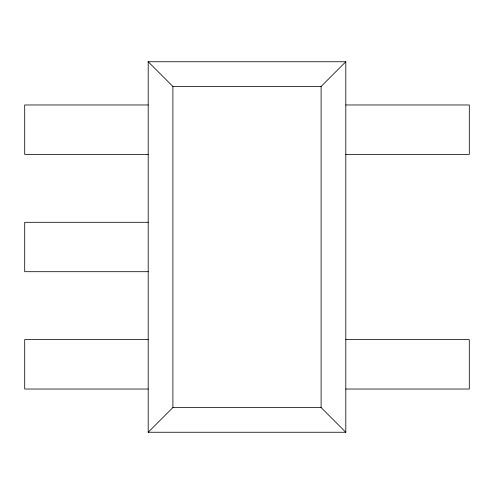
<?xml version="1.0" encoding="UTF-8"?>
<svg xmlns="http://www.w3.org/2000/svg" width="494" height="494" viewBox="0 0 494 494"><rect width="100%" height="100%" fill="white"/><g stroke="black" fill="none" stroke-linecap="round" stroke-linejoin="round"><path stroke-width="0.74" d="M345.8 432.25L321.1 407.55L321.1 86.45L345.8 61.75L148.2 61.75L148.2 432.25L345.8 432.25L345.8 61.75M148.2 432.25L172.9 407.55L172.9 86.45L148.2 61.75M172.9 86.45L321.1 86.45M148.2 104.975L24.7 104.975L24.7 154.375L148.2 154.375M345.8 104.975L469.3 104.975L469.3 154.375L345.8 154.375M148.2 222.3L24.7 222.3L24.7 271.7L148.2 271.7M148.2 339.625L24.7 339.625L24.7 389.025L148.2 389.025M345.8 339.625L469.3 339.625L469.3 389.025L345.8 389.025M172.9 407.55L321.1 407.55"/></g></svg>
